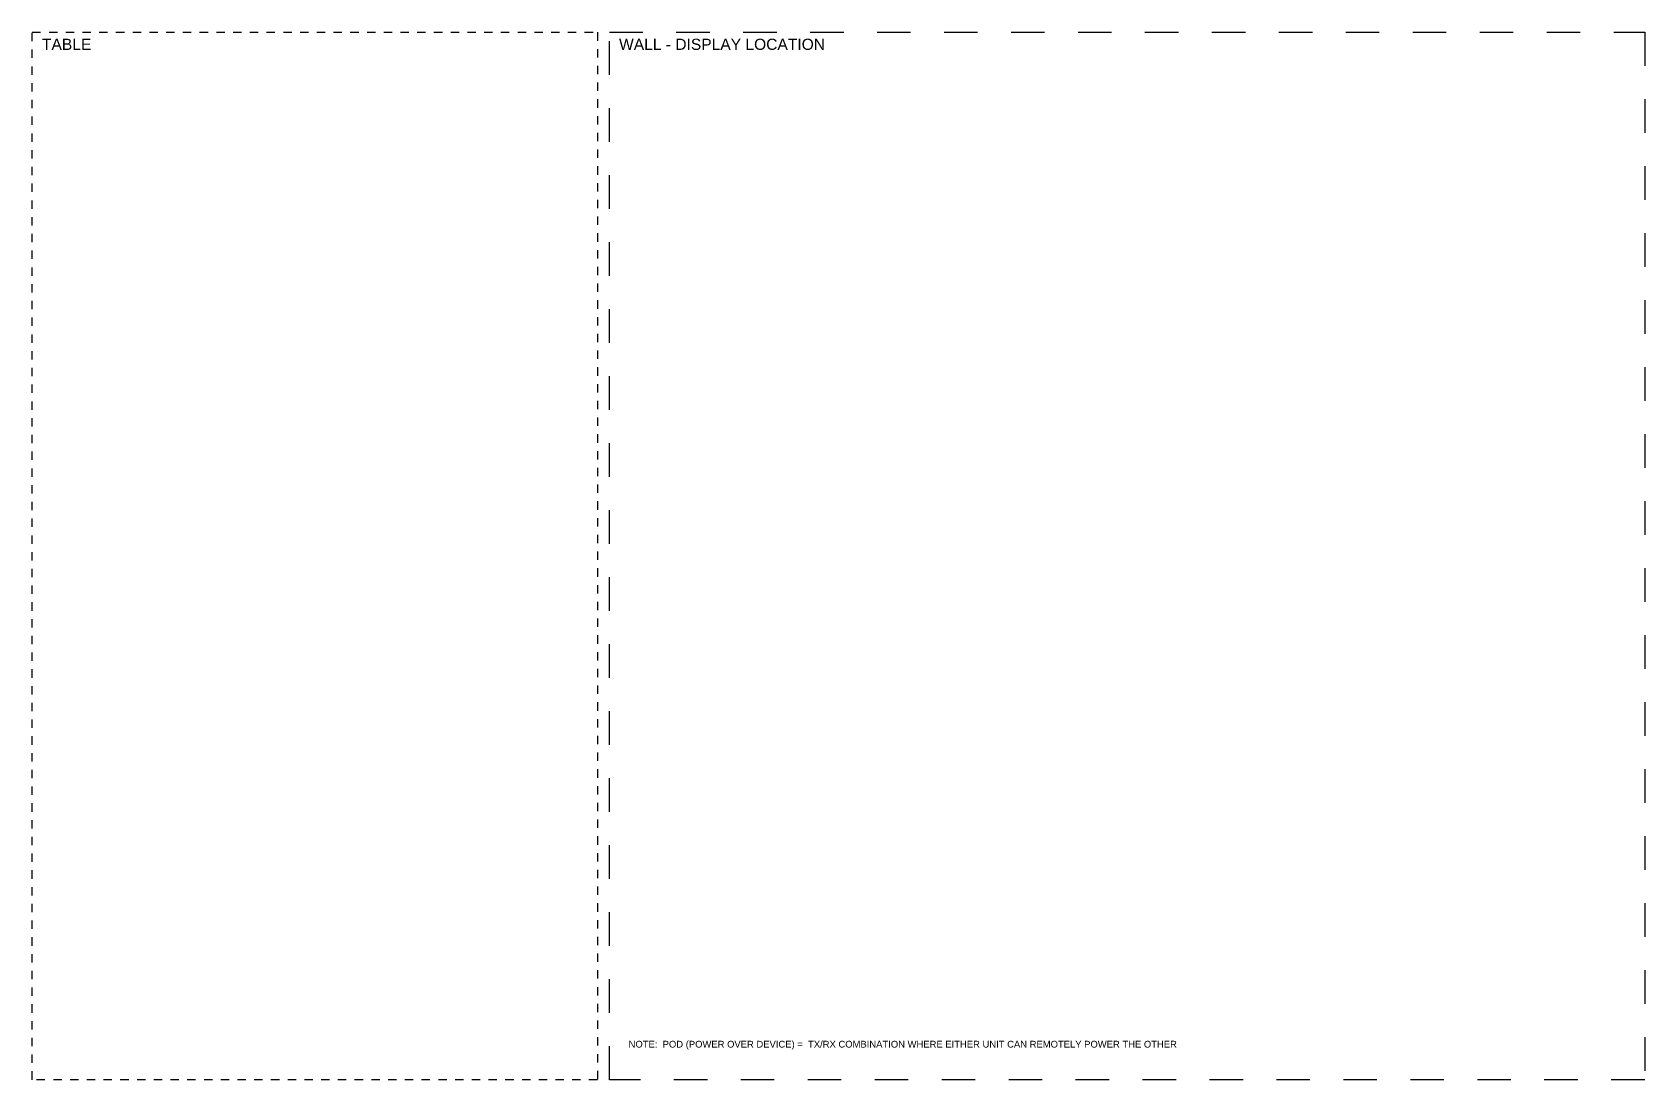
# Model space of a CAD drawing. Header units: inches. Extents: x 12 to 126, y -1 to 44.
# Drawn here: x 23.44 to 47.53, y 28.63 to 44.26 of the extents above; entities that cross this region are included whole.
import ezdxf
from ezdxf.enums import TextEntityAlignment as Align

# ---------------------------------------------------------------- set-up
doc = ezdxf.new("R2010")
doc.units = ezdxf.units.IN
doc.header["$MEASUREMENT"] = 0
doc.linetypes.add('1DASH', pattern=[1, 0.5, -0.5])
doc.linetypes.add('8DASH', pattern=[0.25, 0.125, -0.125])
doc.layers.add('AV-1-DASH', color=3, linetype='1DASH')
doc.layers.add('AV-CABLE-VIDEO-CAT', color=3, linetype='Continuous')
doc.styles.add('WL-BASE', font='arial.ttf')

msp = doc.modelspace()

# ---------------------------------------------------------------- linework, layer by layer
at = {"layer": 'AV-1-DASH'}
msp.add_lwpolyline([(32.062, 44.263), (47.526, 44.263), (47.526, 28.63), (32.062, 28.63)], close=True, dxfattribs=at)
at = {"layer": 'AV-CABLE-VIDEO-CAT', "linetype": '8DASH'}
msp.add_lwpolyline([(23.443, 44.263), (31.883, 44.263), (31.883, 28.63), (23.443, 28.63)], close=True, dxfattribs=at)

# ---------------------------------------------------------------- texts
at = {"style": 'WL-BASE'}
for s, height, p in [('TABLE', 0.1665, (23.588, 44.084)), ('WALL - DISPLAY LOCATION', 0.16652, (32.207, 44.084))]:
    msp.add_text(s, height=height, dxfattribs=at).set_placement(p, align=Align.MIDDLE_LEFT)
at = {"color": 1, "style": 'WL-BASE'}
msp.add_text('NOTE:  POD (POWER OVER DEVICE) =  TX/RX COMBINATION WHERE EITHER UNIT CAN REMOTELY POWER THE OTHER', height=0.10083, dxfattribs=at).set_placement((36.444, 29.16), align=Align.MIDDLE_CENTER)

doc.saveas('drawing.dxf')
